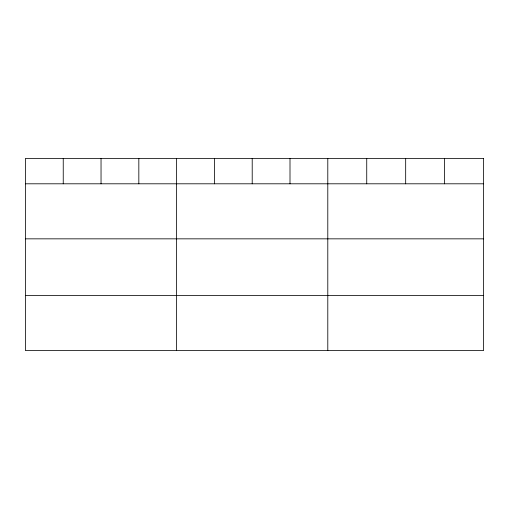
<?xml version="1.0" encoding="UTF-8"?>
<svg xmlns="http://www.w3.org/2000/svg" width="509" height="509" viewBox="0 0 509 509"><rect width="100%" height="100%" fill="white"/><g stroke="black" fill="none" stroke-linecap="round" stroke-linejoin="round"><path stroke-width="0.76" d="M25.45 183.8L483.55 183.8M25.45 238.842L483.55 238.842M25.45 295.557L483.55 295.557M444.611 158.394L444.611 183.8M405.673 158.394L405.673 183.8M366.734 158.394L366.734 183.8M327.796 158.394L327.796 350.606M290.003 158.394L290.003 183.8M252.209 158.394L252.209 183.8M214.416 158.394L214.416 183.8M176.623 158.394L176.623 350.606M138.83 158.394L138.83 183.8M101.037 158.394L101.037 183.8M63.243 158.394L63.243 183.8M483.55 158.394L25.45 158.394L25.45 350.606L483.55 350.606L483.55 158.394"/></g></svg>
